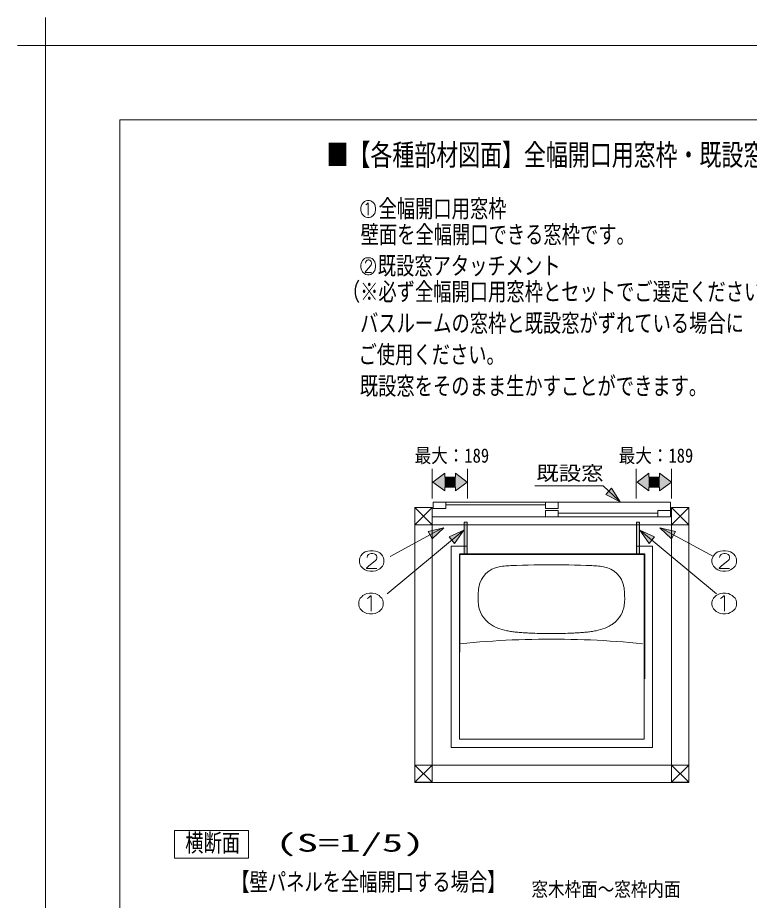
# Model space of a CAD drawing. Units: millimetres on the paper. Extents: x -305 to 305, y -152 to 152.
# Drawn here: x -304.8 to -206.3, y 33.4 to 152.3 of the extents above; entities that cross this region are included whole.
import ezdxf
from ezdxf.enums import TextEntityAlignment as Align

# ---------------------------------------------------------------- set-up
doc = ezdxf.new("R2010")
doc.units = ezdxf.units.MM
for name, color, linetype, lineweight in [('0-0_PV', 7, 'Continuous', 9), ('0-1_RV', 7, 'Continuous', 9), ('0-2_1図面枠', 7, 'Continuous', 9), ('0-3_0', 7, 'Continuous', 9), ('0-4_図面枠', 3, 'Continuous', 9), ('0-5_DEFPOINTS', 7, 'Continuous', 9)]:
    doc.layers.add(name, color=color, linetype=linetype, lineweight=lineweight)
doc.styles.add('ＭＳ ゴシック', font='')
doc.styles.get('ＭＳ ゴシック').set_extended_font_data('MS Gothic')

# ---------------------------------------------------------------- blocks, each defined once
blk = doc.blocks.new('グループ-6')
at = {"layer": '0-2_1図面枠'}
for p, q in [((-4200, 2895), (-4200, 3045)), ((-4275, 2970), (-4125, 2970))]:
    blk.add_line(p, q, dxfattribs=at)

msp = doc.modelspace()

# ---------------------------------------------------------------- linework, layer by layer
at = {"layer": '0-0_PV'}
for p, q in [((-248.983, 87.488), (-248.983, 91.516)), ((-244.223, 87.488), (-244.223, 91.516)), ((-221.515, 87.488), (-221.515, 91.516)), ((-216.754, 87.488), (-216.754, 91.516)), ((-251.302, 86.268), (-248.983, 83.949)), ((-251.302, 83.949), (-248.983, 86.268)), ((-247.152, 86.634), (-233.726, 86.634)), ((-216.748, 86.268), (-214.429, 83.949)), ((-216.748, 83.949), (-214.429, 86.268)), ((-216.882, 85.014), (-248.982, 85.014)), ((-232.021, 85.535), (-218.595, 85.535)), ((-247.619, 83.486), (-254.651, 79.696)), ((-249.715, 83.948), (-215.845, 83.948)), ((-248.958, 83.948), (-244.662, 83.948)), ((-221.067, 83.948), (-216.771, 83.948)), ((-218.132, 83.486), (-211.1, 79.696)), ((-244.95, 83.066), (-255.052, 74.658)), ((-220.801, 83.066), (-210.699, 74.658)), ((-220.37, 80.043), (-220.37, 63.21)), ((-220.37, 63.21), (-220.37, 80.043)), ((-251.302, 51.604), (-248.983, 49.285)), ((-251.302, 49.285), (-248.983, 51.604)), ((-216.757, 51.607), (-214.438, 49.287)), ((-216.757, 49.287), (-214.438, 51.607))]:
    msp.add_line(p, q, dxfattribs=at)
for points in [[(-244.248, 89.722), (-245.83, 90.908), (-245.83, 90.356), (-247.293, 90.356), (-247.293, 90.908), (-248.875, 89.722), (-247.293, 88.534), (-247.293, 89.014), (-245.83, 89.014), (-245.83, 88.534)], [(-216.78, 89.722), (-218.361, 90.908), (-218.361, 90.356), (-219.824, 90.356), (-219.824, 90.908), (-221.406, 89.722), (-219.824, 88.534), (-219.824, 89.014), (-218.361, 89.014), (-218.361, 88.534)], [(-224.85, 88.88), (-223.655, 87.063), (-225.598, 88.038)], [(-247.152, 86.146), (-248.861, 86.146), (-248.861, 87), (-247.152, 87)], [(-232.014, 86.146), (-233.723, 86.146), (-233.723, 87), (-232.014, 87)], [(-248.983, 83.949), (-251.302, 83.949), (-251.302, 86.268), (-248.983, 86.268)], [(-248.982, 49.278), (-251.302, 49.278), (-251.302, 86.268), (-248.982, 86.268)], [(-232.021, 85.047), (-233.73, 85.047), (-233.73, 85.901), (-232.021, 85.901)], [(-216.882, 85.047), (-218.591, 85.047), (-218.591, 85.901), (-216.882, 85.901)], [(-216.753, 49.277), (-214.433, 49.277), (-214.433, 86.268), (-216.753, 86.268)], [(-214.429, 83.949), (-216.748, 83.949), (-216.748, 86.268), (-214.429, 86.268)], [(-248.993, 82.077), (-247.411, 83.569), (-249.526, 83.068)], [(-245.993, 81.462), (-244.732, 83.234), (-246.709, 82.331)], [(-244.65, 80.043), (-244.283, 80.043), (-244.283, 84.315), (-244.65, 84.315)], [(-244.284, 80.043), (-244.65, 80.043), (-244.65, 84.314), (-244.284, 84.314)], [(-221.452, 80.043), (-221.086, 80.043), (-221.086, 84.315), (-221.452, 84.315)], [(-221.452, 80.043), (-221.086, 80.043), (-221.086, 84.314), (-221.452, 84.314)], [(-219.758, 81.462), (-221.019, 83.234), (-219.042, 82.331)], [(-216.759, 82.077), (-218.34, 83.569), (-216.225, 83.068)], [(-245.303, 55.087), (-220.433, 55.087), (-220.433, 79.981), (-245.303, 79.981), (-245.303, 69.973)], [(-248.983, 49.285), (-251.302, 49.285), (-251.302, 51.604), (-248.983, 51.604)], [(-251.302, 51.598), (-214.434, 51.598), (-214.434, 49.279), (-251.302, 49.279)], [(-214.438, 49.287), (-216.757, 49.287), (-216.757, 51.607), (-214.438, 51.607)]]:
    msp.add_lwpolyline(points, close=True, dxfattribs=at)
for points in [[(-235.162, 89.228), (-225.964, 89.228), (-223.867, 87.24)], [(-248.861, 87), (-216.882, 87), (-216.882, 85.414)], [(-221.46, 81.084), (-219.318, 81.084), (-219.318, 53.984), (-246.417, 53.984), (-246.417, 81.084), (-244.284, 81.084)], [(-245.303, 55.954), (-245.303, 55.106), (-220.433, 55.106), (-220.433, 79.991), (-245.303, 79.991), (-245.303, 66.384)], [(-220.356, 66.464), (-220.356, 80.044), (-245.239, 80.044), (-245.239, 69.424), (-245.239, 66.799)], [(-238.386, 78.468), (-238.612, 78.457), (-238.838, 78.442), (-239.063, 78.423), (-239.288, 78.399), (-239.512, 78.373), (-239.737, 78.342), (-239.96, 78.308)], [(-232.928, 78.581), (-233.708, 78.579), (-234.488, 78.572), (-235.268, 78.561), (-236.047, 78.545), (-236.827, 78.524), (-237.606, 78.499), (-238.386, 78.468)], [(-227.472, 78.468), (-228.252, 78.499), (-229.031, 78.524), (-229.811, 78.545), (-230.59, 78.561), (-231.37, 78.572), (-232.149, 78.579), (-232.928, 78.581)], [(-225.895, 78.308), (-226.119, 78.342), (-226.344, 78.373), (-226.569, 78.399), (-226.795, 78.423), (-227.02, 78.442), (-227.246, 78.457), (-227.472, 78.468)], [(-239.96, 78.308), (-240.463, 78.184), (-240.933, 77.987), (-241.363, 77.723), (-241.747, 77.396), (-242.077, 77.013), (-242.347, 76.58), (-242.549, 76.104)], [(-223.309, 76.104), (-223.511, 76.58), (-223.781, 77.013), (-224.111, 77.396), (-224.494, 77.723), (-224.924, 77.987), (-225.393, 78.184), (-225.895, 78.308)], [(-242.549, 76.104), (-242.589, 75.977), (-242.624, 75.849), (-242.656, 75.72), (-242.683, 75.591), (-242.705, 75.46), (-242.724, 75.328), (-242.737, 75.196)], [(-223.122, 75.196), (-223.135, 75.328), (-223.153, 75.46), (-223.176, 75.591), (-223.202, 75.72), (-223.234, 75.849), (-223.269, 75.977), (-223.309, 76.104)], [(-242.737, 75.196), (-242.752, 75.018), (-242.764, 74.839), (-242.774, 74.661), (-242.781, 74.482), (-242.787, 74.304), (-242.79, 74.125), (-242.791, 73.946)], [(-223.066, 73.946), (-223.067, 74.125), (-223.07, 74.304), (-223.076, 74.482), (-223.084, 74.661), (-223.094, 74.839), (-223.106, 75.018), (-223.122, 75.196)], [(-242.791, 73.946), (-242.79, 73.826), (-242.786, 73.706), (-242.78, 73.586), (-242.771, 73.467), (-242.76, 73.348), (-242.746, 73.228), (-242.73, 73.109)], [(-223.129, 73.109), (-223.112, 73.228), (-223.098, 73.348), (-223.086, 73.467), (-223.077, 73.586), (-223.071, 73.706), (-223.067, 73.826), (-223.066, 73.946)], [(-242.73, 73.109), (-242.633, 72.651), (-242.481, 72.213), (-242.276, 71.8), (-242.021, 71.417), (-241.721, 71.068), (-241.376, 70.757), (-240.992, 70.49)], [(-224.226, 70.98), (-223.985, 71.234), (-223.77, 71.507), (-223.582, 71.8), (-223.423, 72.108), (-223.294, 72.43), (-223.196, 72.765), (-223.129, 73.109)], [(-240.992, 70.49), (-240.716, 70.333), (-240.433, 70.19), (-240.144, 70.061), (-239.848, 69.947), (-239.547, 69.849), (-239.241, 69.766), (-238.931, 69.699)], [(-226.926, 69.699), (-226.616, 69.766), (-226.31, 69.849), (-226.008, 69.947), (-225.713, 70.061), (-225.423, 70.19), (-225.141, 70.333), (-224.865, 70.49)], [(-224.865, 70.49), (-224.767, 70.551), (-224.671, 70.616), (-224.578, 70.683), (-224.486, 70.753), (-224.397, 70.826), (-224.31, 70.901), (-224.226, 70.98)], [(-238.931, 69.699), (-238.769, 69.667), (-238.607, 69.638), (-238.445, 69.611), (-238.282, 69.585), (-238.119, 69.563), (-237.956, 69.542), (-237.792, 69.524)], [(-237.792, 69.524), (-237.614, 69.505), (-237.436, 69.486), (-237.258, 69.47), (-237.08, 69.455), (-236.902, 69.441), (-236.723, 69.428), (-236.545, 69.416)], [(-236.545, 69.416), (-236.346, 69.403), (-236.146, 69.391), (-235.946, 69.381), (-235.747, 69.372), (-235.547, 69.364), (-235.348, 69.356), (-235.148, 69.349)], [(-235.148, 69.349), (-234.831, 69.339), (-234.514, 69.331), (-234.197, 69.323), (-233.88, 69.318), (-233.563, 69.314), (-233.246, 69.311), (-232.928, 69.31)], [(-232.928, 69.31), (-232.611, 69.311), (-232.295, 69.314), (-231.978, 69.318), (-231.661, 69.323), (-231.345, 69.331), (-231.028, 69.339), (-230.711, 69.349)], [(-230.711, 69.349), (-230.511, 69.356), (-230.311, 69.364), (-230.111, 69.372), (-229.911, 69.381), (-229.711, 69.391), (-229.511, 69.403), (-229.312, 69.416)], [(-229.312, 69.416), (-229.134, 69.428), (-228.955, 69.441), (-228.777, 69.455), (-228.599, 69.47), (-228.421, 69.486), (-228.242, 69.505), (-228.064, 69.524)], [(-228.064, 69.524), (-227.901, 69.542), (-227.738, 69.563), (-227.575, 69.585), (-227.412, 69.611), (-227.25, 69.638), (-227.088, 69.667), (-226.926, 69.699)], [(-232.928, 68.563), (-233.806, 68.56), (-234.685, 68.551), (-235.563, 68.535), (-236.44, 68.513), (-237.318, 68.485), (-238.195, 68.451), (-239.072, 68.41), (-239.949, 68.364), (-240.826, 68.311), (-241.702, 68.252), (-242.577, 68.186), (-243.453, 68.115), (-244.327, 68.037), (-245.202, 67.953)], [(-220.656, 67.953), (-221.53, 68.037), (-222.405, 68.115), (-223.28, 68.186), (-224.155, 68.252), (-225.031, 68.311), (-225.908, 68.364), (-226.784, 68.41), (-227.661, 68.451), (-228.539, 68.485), (-229.416, 68.513), (-230.294, 68.535), (-231.172, 68.551), (-232.05, 68.56), (-232.928, 68.563)]]:
    msp.add_lwpolyline(points, dxfattribs=at)
for centre, radius, start, end in [((-248.983, 91.516), 0.0009, 0, 180), ((-244.223, 91.516), 0.0009, 0, 180), ((-221.515, 91.516), 0.0009, 0, 180), ((-216.754, 91.516), 0.0009, 0, 180), ((-234.291, 89.228), 0.0009, 90, 270), ((-248.983, 87.488), 0.0009, 180, 0), ((-248.861, 87), 0.0009, 90, 270), ((-244.223, 87.488), 0.0009, 180, 0), ((-223.867, 87.24), 0.0009, 226.52154, 46.52154), ((-221.515, 87.488), 0.0009, 180, 0), ((-216.754, 87.488), 0.0009, 180, 0), ((-251.302, 86.268), 0.0009, 44.99681, 224.99681), ((-248.983, 86.268), 0.0009, 315.00319, 135.00319), ((-247.152, 86.634), 0.0009, 90, 270), ((-233.726, 86.634), 0.0009, 270, 90), ((-216.748, 86.268), 0.0009, 44.99042, 224.99042), ((-214.429, 86.268), 0.0009, 315.00958, 135.00958), ((-248.982, 85.014), 0.0009, 90, 270), ((-232.021, 85.535), 0.0009, 90, 270), ((-218.595, 85.535), 0.0009, 270, 90), ((-216.882, 85.414), 0.0009, 180, 0), ((-216.882, 85.014), 0.0009, 270, 90), ((-251.302, 83.949), 0.0009, 135.00319, 315.00319), ((-249.715, 83.948), 0.0009, 90, 270), ((-248.983, 83.949), 0.0009, 224.99681, 44.99681), ((-248.958, 83.948), 0.0052, 90, 270), ((-247.619, 83.486), 0.0009, 298.32724, 118.32724), ((-244.662, 83.948), 0.0052, 270, 90), ((-221.067, 83.948), 0.0052, 90, 270), ((-218.132, 83.486), 0.0009, 61.67276, 241.67276), ((-216.771, 83.948), 0.0052, 270, 90), ((-216.748, 83.949), 0.0009, 135.00958, 315.00958), ((-215.845, 83.948), 0.0009, 270, 90), ((-214.429, 83.949), 0.0009, 224.99042, 44.99042), ((-244.95, 83.066), 0.0009, 309.77182, 129.77182), ((-220.801, 83.066), 0.0009, 50.2289, 230.2289), ((-244.284, 81.084), 0.0009, 270, 90), ((-221.46, 81.084), 0.0009, 90, 270), ((-254.651, 79.696), 0.0009, 118.32724, 298.32724), ((-220.37, 80.043), 0.0018, 0, 180), ((-220.37, 80.043), 0.0018, 0, 180), ((-211.1, 79.696), 0.0009, 241.67276, 61.67276), ((-238.386, 78.468), 0.0009, 92.22167, 272.22167), ((-238.386, 78.468), 0.0009, 272.86337, 92.86337), ((-232.928, 78.581), 0.0009, 89.8352, 269.8352), ((-232.928, 78.581), 0.0009, 270.16459, 90.16459), ((-227.472, 78.468), 0.0009, 87.1376, 267.1376), ((-227.472, 78.468), 0.0009, 267.77801, 87.77801), ((-239.96, 78.308), 0.0009, 98.73421, 278.73421), ((-239.96, 78.308), 0.0009, 283.77698, 103.77698), ((-225.895, 78.308), 0.0009, 76.19233, 256.19233), ((-225.895, 78.308), 0.0009, 261.29419, 81.29419), ((-242.549, 76.104), 0.0009, 342.55717, 162.55717), ((-242.549, 76.104), 0.0009, 157.03808, 337.03808), ((-223.309, 76.104), 0.0009, 17.53094, 197.53094), ((-223.309, 76.104), 0.0009, 202.96929, 22.96929), ((-242.737, 75.196), 0.0009, 355.46526, 175.46526), ((-242.737, 75.196), 0.0009, 174.02091, 354.02091), ((-223.122, 75.196), 0.0009, 4.92578, 184.92578), ((-223.122, 75.196), 0.0009, 185.86737, 5.86737), ((-255.052, 74.658), 0.0009, 129.77182, 309.77182), ((-242.791, 73.946), 0.0009, 0.60218, 180.60218), ((-242.791, 73.946), 0.0009, 179.63655, 359.63655), ((-223.066, 73.946), 0.0009, 359.42082, 179.42082), ((-223.066, 73.946), 0.0009, 180.33012, 0.33012), ((-210.699, 74.658), 0.0009, 230.2289, 50.2289), ((-242.73, 73.109), 0.0009, 11.95473, 191.95473), ((-242.73, 73.109), 0.0009, 187.67342, 7.67342), ((-223.129, 73.109), 0.0009, 349.10509, 169.10509), ((-223.129, 73.109), 0.0009, 171.81256, 351.81256), ((-240.992, 70.49), 0.0009, 235.21022, 55.21022), ((-240.992, 70.49), 0.0009, 60.30261, 240.30261), ((-224.865, 70.49), 0.0009, 121.99779, 301.99779), ((-224.865, 70.49), 0.0009, 299.73744, 119.73744), ((-224.226, 70.98), 0.0009, 136.44507, 316.44507), ((-224.226, 70.98), 0.0009, 312.90568, 132.90568), ((-238.931, 69.699), 0.0009, 79.04044, 259.04044), ((-238.931, 69.699), 0.0009, 257.7609, 77.7609), ((-237.792, 69.524), 0.0009, 83.63976, 263.63976), ((-237.792, 69.524), 0.0009, 263.78377, 83.78377), ((-236.545, 69.416), 0.0009, 86.29853, 266.29853), ((-236.545, 69.416), 0.0009, 266.19926, 86.19926), ((-235.148, 69.349), 0.0009, 88.19929, 268.19929), ((-235.148, 69.349), 0.0009, 268.04152, 88.04152), ((-232.928, 69.31), 0.0009, 90.15545, 270.15545), ((-232.928, 69.31), 0.0009, 269.84483, 89.84483), ((-230.711, 69.349), 0.0009, 91.95522, 271.95522), ((-230.711, 69.349), 0.0009, 271.80391, 91.80391), ((-229.312, 69.416), 0.0009, 93.8114, 273.8114), ((-229.312, 69.416), 0.0009, 273.69356, 93.69356), ((-228.064, 69.524), 0.0009, 96.2276, 276.2276), ((-228.064, 69.524), 0.0009, 276.35109, 96.35109), ((-226.926, 69.699), 0.0009, 102.22719, 282.22719), ((-226.926, 69.699), 0.0009, 280.96066, 100.96066), ((-245.202, 67.953), 0.0009, 95.49375, 275.49375), ((-232.928, 68.563), 0.0009, 89.79692, 269.79692), ((-232.928, 68.563), 0.0009, 270.20304, 90.20304), ((-220.656, 67.953), 0.0009, 264.50504, 84.50504), ((-245.239, 66.799), 0.0009, 180, 0), ((-245.303, 66.384), 0.0009, 180, 0), ((-220.356, 66.464), 0.0009, 180, 0), ((-220.37, 63.21), 0.0018, 180, 0), ((-220.37, 63.21), 0.0018, 180, 0), ((-245.303, 55.954), 0.0009, 0, 180), ((-251.302, 51.604), 0.0009, 45, 225), ((-248.983, 51.604), 0.0009, 315, 135), ((-216.757, 51.607), 0.0009, 44.99362, 224.99362), ((-214.438, 51.607), 0.0009, 315.00638, 135.00638), ((-251.302, 49.285), 0.0009, 135, 315), ((-248.983, 49.285), 0.0009, 225, 45), ((-216.757, 49.287), 0.0009, 135.00638, 315.00638), ((-214.438, 49.287), 0.0009, 224.99362, 44.99362)]:
    msp.add_arc(centre, radius, start, end, dxfattribs=at)
for points in [[(-247.293, 88.534), (-247.293, 90.908), (-248.875, 89.722)], [(-247.293, 89.014), (-245.83, 89.014), (-247.293, 90.356)], [(-245.83, 89.014), (-245.83, 90.356), (-247.293, 90.356)], [(-245.83, 88.534), (-244.248, 89.722), (-245.83, 90.908)], [(-219.824, 88.534), (-219.824, 90.908), (-221.406, 89.722)], [(-219.824, 89.014), (-218.361, 89.014), (-219.824, 90.356)], [(-218.361, 89.014), (-218.361, 90.356), (-219.824, 90.356)], [(-218.361, 88.534), (-216.78, 89.722), (-218.361, 90.908)], [(-224.85, 88.88), (-225.598, 88.038), (-223.655, 87.063)], [(-248.993, 82.077), (-249.526, 83.068), (-247.411, 83.569)], [(-245.993, 81.462), (-246.709, 82.331), (-244.732, 83.234)], [(-244.65, 80.043), (-244.65, 84.315), (-244.283, 80.043), (-244.283, 84.315)], [(-221.452, 80.043), (-221.452, 84.315), (-221.086, 80.043), (-221.086, 84.315)], [(-219.758, 81.462), (-219.042, 82.331), (-221.019, 83.234)], [(-216.759, 82.077), (-216.225, 83.068), (-218.34, 83.569)]]:
    msp.add_solid(points, dxfattribs=at)
at = {"layer": '0-1_RV'}
for p, q in [((-283.675, 42.805), (-283.675, 39.059)), ((-283.675, 42.805), (-273.675, 42.805)), ((-273.675, 42.805), (-273.675, 39.059)), ((-283.675, 39.059), (-273.675, 39.059))]:
    msp.add_line(p, q, dxfattribs=at)
at = {"layer": '0-3_0'}
for points in [[(-257.689, 127.633), (-257.908, 127.593), (-258.067, 127.513), (-258.226, 127.374), (-258.326, 127.254), (-258.445, 127.075), (-258.525, 126.856), (-258.565, 126.657), (-258.565, 126.338), (-258.525, 126.119), (-258.445, 125.9), (-258.346, 125.741), (-258.226, 125.602), (-258.067, 125.462), (-257.908, 125.383), (-257.689, 125.343), (-257.47, 125.343), (-257.251, 125.383), (-257.091, 125.462), (-256.932, 125.602), (-256.812, 125.741), (-256.713, 125.9), (-256.633, 126.119), (-256.593, 126.338), (-256.593, 126.657), (-256.633, 126.856), (-256.713, 127.075), (-256.832, 127.254), (-256.932, 127.374), (-257.091, 127.513), (-257.251, 127.593), (-257.47, 127.633)], [(-257.888, 119.892), (-258.087, 119.812), (-258.226, 119.693), (-258.346, 119.553), (-258.445, 119.374), (-258.525, 119.155), (-258.565, 118.956), (-258.565, 118.637), (-258.525, 118.438), (-258.445, 118.199), (-258.346, 118.04), (-258.226, 117.901), (-258.087, 117.781), (-257.908, 117.682), (-257.689, 117.642), (-257.47, 117.642), (-257.251, 117.682), (-257.071, 117.781), (-256.932, 117.901), (-256.812, 118.04), (-256.713, 118.199), (-256.633, 118.438), (-256.593, 118.637), (-256.593, 118.956), (-256.633, 119.155), (-256.713, 119.374), (-256.812, 119.553), (-256.932, 119.693), (-257.071, 119.812), (-257.27, 119.892), (-257.47, 119.932), (-257.689, 119.932)], [(-257.641, 80.417), (-257.975, 80.322), (-258.209, 80.178), (-258.409, 80.011), (-258.576, 79.796), (-258.71, 79.533), (-258.776, 79.294), (-258.776, 78.912), (-258.71, 78.673), (-258.576, 78.386), (-258.409, 78.195), (-258.209, 78.028), (-257.975, 77.884), (-257.674, 77.765), (-257.307, 77.717), (-256.94, 77.717), (-256.572, 77.765), (-256.272, 77.884), (-256.038, 78.028), (-255.837, 78.195), (-255.67, 78.386), (-255.537, 78.673), (-255.47, 78.912), (-255.47, 79.294), (-255.537, 79.533), (-255.67, 79.796), (-255.837, 80.011), (-256.038, 80.178), (-256.272, 80.322), (-256.606, 80.417), (-256.94, 80.465), (-257.307, 80.465)], [(-210.181, 80.417), (-210.515, 80.322), (-210.749, 80.178), (-210.949, 80.011), (-211.116, 79.796), (-211.25, 79.533), (-211.317, 79.294), (-211.317, 78.912), (-211.25, 78.673), (-211.116, 78.386), (-210.949, 78.195), (-210.749, 78.028), (-210.515, 77.884), (-210.215, 77.765), (-209.847, 77.717), (-209.48, 77.717), (-209.113, 77.765), (-208.812, 77.884), (-208.578, 78.028), (-208.378, 78.195), (-208.211, 78.386), (-208.077, 78.673), (-208.01, 78.912), (-208.01, 79.294), (-208.077, 79.533), (-208.211, 79.796), (-208.378, 80.011), (-208.578, 80.178), (-208.812, 80.322), (-209.146, 80.417), (-209.48, 80.465), (-209.847, 80.465)], [(-257.394, 74.735), (-257.761, 74.687), (-258.028, 74.592), (-258.295, 74.424), (-258.462, 74.281), (-258.663, 74.066), (-258.796, 73.803), (-258.863, 73.564), (-258.863, 73.182), (-258.796, 72.919), (-258.663, 72.656), (-258.496, 72.465), (-258.295, 72.298), (-258.028, 72.131), (-257.761, 72.035), (-257.394, 71.987), (-257.026, 71.987), (-256.659, 72.035), (-256.392, 72.131), (-256.125, 72.298), (-255.924, 72.465), (-255.757, 72.656), (-255.624, 72.919), (-255.557, 73.182), (-255.557, 73.564), (-255.624, 73.803), (-255.757, 74.066), (-255.958, 74.281), (-256.125, 74.424), (-256.392, 74.592), (-256.659, 74.687), (-257.026, 74.735)], [(-209.847, 74.735), (-210.215, 74.687), (-210.482, 74.592), (-210.749, 74.424), (-210.916, 74.281), (-211.116, 74.066), (-211.25, 73.803), (-211.317, 73.564), (-211.317, 73.182), (-211.25, 72.919), (-211.116, 72.656), (-210.949, 72.465), (-210.749, 72.298), (-210.482, 72.131), (-210.215, 72.035), (-209.847, 71.987), (-209.48, 71.987), (-209.113, 72.035), (-208.845, 72.131), (-208.578, 72.298), (-208.378, 72.465), (-208.211, 72.656), (-208.077, 72.919), (-208.01, 73.182), (-208.01, 73.564), (-208.077, 73.803), (-208.211, 74.066), (-208.411, 74.281), (-208.578, 74.424), (-208.845, 74.592), (-209.113, 74.687), (-209.48, 74.735)]]:
    msp.add_lwpolyline(points, close=True, dxfattribs=at)
for points in [[(-257.888, 127.035), (-257.788, 127.115), (-257.689, 127.234), (-257.609, 127.334), (-257.569, 127.334), (-257.569, 125.641)], [(-257.947, 119.175), (-257.908, 119.394), (-257.828, 119.513), (-257.728, 119.593), (-257.609, 119.633), (-257.509, 119.633), (-257.37, 119.593), (-257.27, 119.513), (-257.191, 119.394), (-257.151, 119.255), (-257.151, 119.095), (-257.191, 118.956), (-257.27, 118.836), (-257.828, 118.199), (-257.987, 117.98), (-257.987, 117.94), (-257.151, 117.94)], [(-257.741, 79.557), (-257.674, 79.82), (-257.541, 79.963), (-257.374, 80.059), (-257.173, 80.106), (-257.006, 80.106), (-256.773, 80.059), (-256.606, 79.963), (-256.472, 79.82), (-256.405, 79.652), (-256.405, 79.461), (-256.472, 79.294), (-256.606, 79.151), (-257.541, 78.386), (-257.808, 78.123), (-257.808, 78.076), (-256.405, 78.076)], [(-210.281, 79.557), (-210.215, 79.82), (-210.081, 79.963), (-209.914, 80.059), (-209.714, 80.106), (-209.547, 80.106), (-209.313, 80.059), (-209.146, 79.963), (-209.012, 79.82), (-208.946, 79.652), (-208.946, 79.461), (-209.012, 79.294), (-209.146, 79.151), (-210.081, 78.386), (-210.348, 78.123), (-210.348, 78.076), (-208.946, 78.076)], [(-257.728, 74.018), (-257.561, 74.114), (-257.394, 74.257), (-257.26, 74.377), (-257.193, 74.377), (-257.193, 72.346)], [(-210.181, 74.018), (-210.014, 74.114), (-209.847, 74.257), (-209.714, 74.377), (-209.647, 74.377), (-209.647, 72.346)]]:
    msp.add_lwpolyline(points, dxfattribs=at)
at = {"layer": '0-4_図面枠'}
msp.add_lwpolyline([(-291.017, -138.498), (108.983, -138.498), (108.983, 138.502), (-291.017, 138.502)], close=True, dxfattribs=at)
at = {"layer": '0-5_DEFPOINTS'}
for p in [(118.983, 148.502), (-301.017, -148.498)]:
    msp.add_line(p, (-301.017, 148.502), dxfattribs=at)

# ---------------------------------------------------------------- block references
at = {"layer": '0-2_1図面枠', "xscale": 0.05, "yscale": 0.05}
msp.add_blockref('グループ-6', (-91.017, 0.002), dxfattribs=at)

# ---------------------------------------------------------------- texts
at = {"layer": '0-0_PV', "style": 'ＭＳ ゴシック'}
for s, height, width, p in [('■【各種部材図面】全幅開口用窓枠・既設窓アタッチメント', 2.886, 0.75, (-263.191, 131.474)), ('全幅開口用窓枠', 2.405, 0.75, (-256.194, 124.626)), ('壁面を全幅開口できる窓枠です。', 2.405, 0.75, (-258.605, 121.135)), ('既設窓アタッチメント', 2.405, 0.75, (-256.3, 116.925)), ('（※必ず全幅開口用窓枠とセットでご選定ください。）', 2.405, 0.75, (-261.132, 113.435)), ('バスルームの窓枠と既設窓がずれている場合に', 2.405, 0.75, (-258.677, 109.201)), ('ご使用ください。', 2.405, 0.75, (-258.885, 104.969)), ('既設窓をそのまま生かすことができます。', 2.405, 0.75, (-258.711, 100.734)), ('最大：189', 1.924, 0.85, (-251.338, 91.751)), ('最大：189', 1.924, 0.85, (-223.867, 91.751)), ('既設窓', 1.924, 1.15, (-234.961, 89.369))]:
    msp.add_text(s, height=height, dxfattribs=dict(at, width=width)).set_placement(p, align=Align.BOTTOM_LEFT)
at = {"layer": '0-1_RV', "style": 'ＭＳ ゴシック'}
for s, height, width, p in [('横断面', 2.405, 0.75, (-282.209, 39.22)), ('(S=1/5)', 2.405, 1.75, (-270.057, 39.22)), ('【壁パネルを全幅開口する場合】', 2.405, 0.75, (-276.015, 33.96)), ('窓木枠面～窓枠内面', 1.924, 0.85, (-235.619, 33.347))]:
    msp.add_text(s, height=height, dxfattribs=dict(at, width=width)).set_placement(p, align=Align.BOTTOM_LEFT)

doc.saveas('drawing.dxf')
